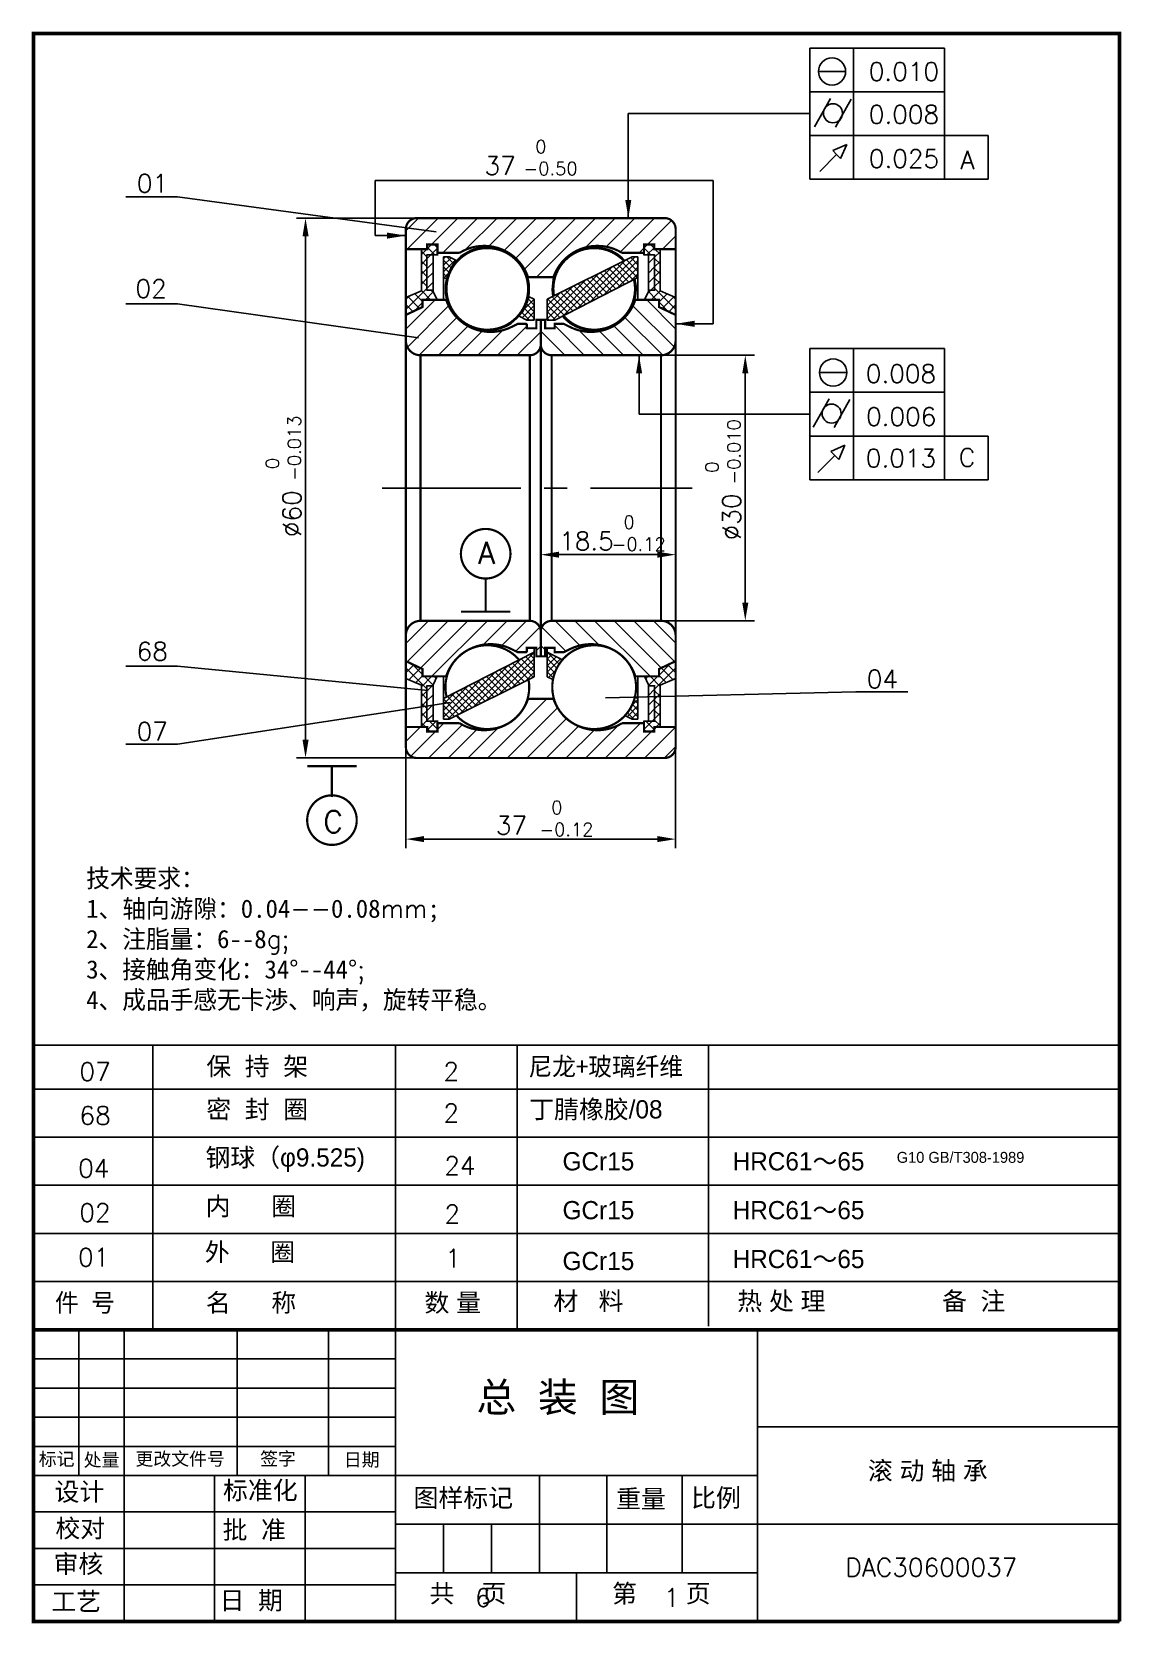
# Model space of a CAD drawing. Extents: x -280 to -131, y 194 to 412.
import ezdxf

# ---------------------------------------------------------------- set-up
doc = ezdxf.new("R2010")
doc.units = 0
doc.linetypes.add('CENTER2', pattern=[28.575, 19.05, -3.175, 3.175, -3.175])
doc.layers.get('0').update_dxf_attribs({"linetype": 'CONTINUOUS'})
doc.layers.get('DEFPOINTS').update_dxf_attribs({"linetype": 'CONTINUOUS'})
doc.styles.get("Standard").update_dxf_attribs({"font": 'txt.shx', "height": 2.5})
doc.dimstyles.get("Standard").update_dxf_attribs({"dimtxt": 0.18, "dimasz": 0.18, "dimexe": 0.18, "dimexo": 0.0625, "dimgap": 0.09, "dimtad": 0, "dimtih": 1, "dimtoh": 1, "dimdec": 4, "dimzin": 0, "dimdsep": 46, "dimtxsty": 'Standard', "dimcen": 0.09, "dimadec": 0, "dimazin": 0, "dimtfac": 1, "dimtdec": 4, "dimtofl": 0, "dimtmove": 0, "dimatfit": 3, "dimfxl": 1, "dimtolj": 1, "dimtzin": 0, "dimarcsym": 0})

# ---------------------------------------------------------------- blocks, each defined once
blk = doc.blocks.new('*D3')
at = {"color": 0, "linetype": 'ByBlock'}
for p, q in [((-227.16, 381.95), (-243.68, 381.95)), ((-242.43, 310.41), (-242.43, 379.45)), ((-227.16, 307.91), (-243.68, 307.91))]:
    blk.add_line(p, q, dxfattribs=at)
for points in [[(-242.84, 379.45), (-242.01, 379.45), (-242.43, 381.95)], [(-242.84, 310.41), (-242.01, 310.41), (-242.43, 307.91)]]:
    blk.add_solid(points, dxfattribs=at)
at = {"layer": 'DEFPOINTS', "color": 0, "linetype": 'ByBlock'}
for p in [(-242.43, 381.95), (-227.16, 381.95), (-227.16, 307.91)]:
    blk.add_point(p, dxfattribs=at)
at = {"color": 0, "linetype": 'ByBlock', "insert": (-244.3, 341.41), "char_height": 2.5, "attachment_point": 5, "rotation": 90}
blk.add_mtext('\\A1;∅60', dxfattribs=at)
blk = doc.blocks.new('*D4')
at = {"color": 0, "linetype": 'ByBlock'}
for p, q in [((-193.66, 363.14), (-180.86, 363.14)), ((-182.11, 360.64), (-182.11, 329.22)), ((-193.66, 326.72), (-180.86, 326.72))]:
    blk.add_line(p, q, dxfattribs=at)
for points in [[(-182.52, 360.64), (-181.69, 360.64), (-182.11, 363.14)], [(-182.52, 329.22), (-181.69, 329.22), (-182.11, 326.72)]]:
    blk.add_solid(points, dxfattribs=at)
at = {"layer": 'DEFPOINTS', "color": 0, "linetype": 'ByBlock'}
for p in [(-193.66, 363.14), (-193.66, 326.72), (-182.11, 326.72)]:
    blk.add_point(p, dxfattribs=at)
at = {"color": 0, "linetype": 'ByBlock', "insert": (-183.98, 340.97), "char_height": 2.5, "attachment_point": 5, "rotation": 90}
blk.add_mtext('\\A1;∅30', dxfattribs=at)
blk = doc.blocks.new('*D5')
at = {"color": 0, "linetype": 'ByBlock'}
for p, q in [((-228.66, 309.41), (-228.66, 295.53)), ((-191.66, 309.41), (-191.66, 295.53)), ((-226.16, 296.78), (-194.16, 296.78))]:
    blk.add_line(p, q, dxfattribs=at)
for points in [[(-226.16, 297.2), (-226.16, 296.37), (-228.66, 296.78)], [(-194.16, 297.2), (-194.16, 296.37), (-191.66, 296.78)]]:
    blk.add_solid(points, dxfattribs=at)
at = {"layer": 'DEFPOINTS', "color": 0, "linetype": 'ByBlock'}
for p in [(-228.66, 309.41), (-191.66, 309.41), (-191.66, 296.78)]:
    blk.add_point(p, dxfattribs=at)
at = {"color": 0, "linetype": 'ByBlock', "insert": (-214.18, 298.66), "char_height": 2.5, "attachment_point": 5}
blk.add_mtext('\\A1;37', dxfattribs=at)
blk = doc.blocks.new('*D6')
at = {"color": 0, "linetype": 'ByBlock'}
for p, q in [((-198.15, 384.45), (-198.15, 382.92)), ((-198.15, 381.95), (-198.15, 381.95))]:
    blk.add_line(p, q, dxfattribs=at)
blk.add_solid([(-198.57, 384.45), (-197.74, 384.45), (-198.15, 381.95)], dxfattribs=at)
at = {"layer": 'DEFPOINTS', "color": 0, "linetype": 'ByBlock'}
for p in [(-198.15, 396.27), (-198.15, 381.95), (-198.15, 381.95)]:
    blk.add_point(p, dxfattribs=at)
blk = doc.blocks.new('*D7')
at = {"color": 0, "linetype": 'ByBlock'}
blk.add_line((-196.68, 360.64), (-196.68, 359.1), dxfattribs=at)
blk.add_solid([(-197.09, 360.64), (-196.26, 360.64), (-196.68, 363.14)], dxfattribs=at)
at = {"layer": 'DEFPOINTS', "color": 0, "linetype": 'ByBlock'}
for p in [(-196.68, 363.14), (-196.68, 363.14), (-196.68, 355.06)]:
    blk.add_point(p, dxfattribs=at)
blk = doc.blocks.new('*D8')
at = {"color": 0, "linetype": 'ByBlock'}
for p, q in [((-210.16, 344.93), (-210.16, 334.54)), ((-191.66, 344.93), (-191.66, 334.54)), ((-207.66, 335.79), (-194.16, 335.79))]:
    blk.add_line(p, q, dxfattribs=at)
for points in [[(-207.66, 336.2), (-207.66, 335.37), (-210.16, 335.79)], [(-194.16, 336.2), (-194.16, 335.37), (-191.66, 335.79)]]:
    blk.add_solid(points, dxfattribs=at)
at = {"layer": 'DEFPOINTS', "color": 0, "linetype": 'ByBlock'}
for p in [(-210.16, 344.93), (-191.66, 344.93), (-191.66, 335.79)]:
    blk.add_point(p, dxfattribs=at)
at = {"color": 0, "linetype": 'ByBlock', "insert": (-203.89, 337.66), "char_height": 2.5, "attachment_point": 5}
blk.add_mtext('\\A1;18.5', dxfattribs=at)
blk = doc.blocks.new('A$C52AD470E')
at = {"insert": (0.39, 3.62), "char_height": 2.5, "width": 38.9506, "attachment_point": 1}
blk.add_mtext('\\fￋￎￌ￥|b0|i0|c134|p2;滚 动 轴 承', dxfattribs=at)
blk = doc.blocks.new('A$C3B8E0635')
at = {"insert": (1.37, 22.37), "char_height": 2.5, "width": 142.0059, "attachment_point": 1}
blk.add_mtext('\\fTxt|b0|i0|c134|p2;技术要求：\\P1、轴向游隙：0.04\\Ftxt.shx;--\\fTxt|b0|i0|c134|p2;0.08\\Ftxt.shx;mm\\fTxt|b0|i0|c134|p2;;\\P2、注脂量：6--8\\Ftxt.shx;g;\\P\\fTxt|b0|i0|c134|p2;3、接触角变化：34%%d--44%%d\\Ftxt.shx;;\\P\\fTxt|b0|i0|c134|p2;4、成品手感无卡渉、响声，旋转平稳。', dxfattribs=at)

msp = doc.modelspace()

# ---------------------------------------------------------------- hatches: boundary and pattern name
h = msp.add_hatch()
h.set_pattern_fill('ANSI31', color=256, scale=0.6, style=0)
h.set_pattern_definition([(45, (0, 4.9703), (-1.3470384, 1.3470384), [])])
h.paths.add_polyline_path([(-193.16382, 386.91981), (-227.16382, 386.91981, 0.414213562), (-228.66382, 385.41981), (-228.66382, 382.66199), (-225.75146, 382.66199), (-225.75146, 383.29693), (-224.32065, 383.29693), (-224.32065, 382.1461), (-221.31354, 382.1461, -0.277895234), (-214.72004, 382.24333, -0.118697946), (-212.73125, 380.42887, -0.071209444), (-211.9001, 378.81981), (-208.42754, 378.81981, -0.071209444), (-207.59638, 380.42887, -0.118697946), (-205.6076, 382.24333, -0.277895234), (-199.0141, 382.1461), (-196.00698, 382.1461), (-196.00698, 383.29693), (-194.57618, 383.29693), (-194.57618, 382.66199), (-191.66382, 382.66199), (-191.66382, 385.41981, 0.414213562)])
h.paths.add_polyline_path([(-210.16382, 372.9702), (-210.76564, 372.9702), (-210.76564, 371.80881), (-212.07993, 371.80881), (-212.07993, 372.41748), (-213.30922, 372.41748), (-214.10726, 372.01981, -0.25314671), (-220.21763, 372.14267, -0.106018827), (-222.0544, 373.70498, -0.089978109), (-223.14896, 375.71981), (-226.38747, 375.71981), (-226.38747, 374.71981), (-228.66382, 373.6377), (-228.66382, 370.10992, 0.414213562), (-226.66382, 368.10992), (-219.16382, 368.10992), (-211.66382, 368.10992, 0.414213562), (-210.16382, 369.60992)])
h.paths.add_polyline_path([(-211.66382, 331.68701), (-219.16382, 331.68701), (-226.66382, 331.68701, 0.414213562), (-228.66382, 329.68701), (-228.66382, 326.15922), (-226.38747, 325.07712), (-226.38747, 324.07712), (-223.14896, 324.07712, -0.089978109), (-222.0544, 326.09195, -0.106018827), (-220.21763, 327.65426, -0.25314671), (-214.10726, 327.77712), (-213.30922, 327.37945), (-212.07993, 327.37945), (-212.07993, 327.98811), (-210.76564, 327.98811), (-210.76564, 326.82673), (-210.16382, 326.82673), (-210.16382, 330.18701, 0.414213562)])
h.paths.add_polyline_path([(-191.66382, 317.13494), (-194.57618, 317.13494), (-194.57618, 316.5), (-196.00698, 316.5), (-196.00698, 317.65083), (-199.0141, 317.65083, -0.277895234), (-205.6076, 317.5536, -0.118697946), (-207.59638, 319.36806, -0.071209444), (-208.42754, 320.97712), (-211.9001, 320.97712, -0.071209444), (-212.73125, 319.36806, -0.118697946), (-214.72004, 317.5536, -0.277895234), (-221.31354, 317.65083), (-224.32065, 317.65083), (-224.32065, 316.5), (-225.75146, 316.5), (-225.75146, 317.13494), (-228.66382, 317.13494), (-228.66382, 314.37712, 0.414213562), (-227.16382, 312.87712), (-193.16382, 312.87712, 0.414213562), (-191.66382, 314.37712)])
h = msp.add_hatch()
h.set_pattern_fill('ANSI37', color=256, scale=0.3, style=0)
h.set_pattern_definition([(45, (0, 4.9703), (-0.6735192, 0.6735192), []), (135, (0, 4.9703), (-0.6735192, -0.6735192), [])])
h.paths.add_polyline_path([(-226.38747, 375.71981), (-224.38382, 375.71981), (-224.93583, 376.86805), (-224.93583, 377.026), (-225.77969, 377.026), (-225.77969, 381.86569), (-224.93583, 381.86569), (-224.32065, 381.86569), (-224.32065, 382.1461), (-224.32065, 383.29693), (-225.75146, 383.29693), (-225.75146, 382.66199), (-226.52565, 382.66199), (-226.52565, 376.94364), (-228.66382, 376.04041), (-228.66382, 373.6377), (-226.38747, 374.71981)])
h.paths.add_polyline_path([(-191.66382, 376.04041), (-193.80199, 376.94364), (-193.80199, 382.66199), (-194.57618, 382.66199), (-194.57618, 383.29693), (-196.00698, 383.29693), (-196.00698, 382.1461), (-196.00698, 381.86569), (-194.54795, 381.86569), (-194.54795, 377.026), (-195.39181, 377.026), (-195.39181, 376.86805), (-195.94381, 375.71981), (-193.94017, 375.71981), (-193.94017, 374.71981), (-191.66382, 373.6377)])
h.paths.add_polyline_path([(-224.38382, 324.07712), (-226.38747, 324.07712), (-226.38747, 325.07712), (-228.66382, 326.15922), (-228.66382, 323.75651), (-226.52565, 322.85329), (-226.52565, 322.23146), (-225.77969, 322.15902), (-225.77969, 322.77092), (-224.93583, 322.77092), (-224.93583, 322.92888)])
h.paths.add_polyline_path([(-225.77969, 322.15902), (-226.52565, 322.23146), (-226.52565, 319.86331), (-225.77969, 319.97683)])
h.paths.add_polyline_path([(-224.32065, 317.65083), (-224.32065, 317.93124), (-225.77969, 317.93124), (-225.77969, 319.97683), (-226.52565, 319.86331), (-226.52565, 317.13494), (-225.75146, 317.13494), (-225.75146, 316.5), (-224.32065, 316.5)])
h.paths.add_polyline_path([(-191.66382, 323.75651), (-191.66382, 326.15922), (-193.94017, 325.07712), (-193.94017, 324.07712), (-195.94381, 324.07712), (-195.39181, 322.92888), (-195.39181, 322.77092), (-194.54795, 322.77092), (-194.54795, 321.30527), (-193.80199, 321.32278), (-193.80199, 322.85329)])
h.paths.add_polyline_path([(-193.80199, 321.32278), (-194.54795, 321.30527), (-194.54795, 317.93124), (-196.00698, 317.93124), (-196.00698, 317.65083), (-196.00698, 316.5), (-194.57618, 316.5), (-194.57618, 317.13494), (-193.80199, 317.13494)])
h = msp.add_hatch()
h.set_pattern_fill('ANSI31', color=256, scale=0.3, style=0)
h.set_pattern_definition([(45, (0, 4.9703), (-0.6735192, 0.6735192), [])])
h.paths.add_polyline_path([(-224.93583, 381.86569), (-225.77969, 381.86569), (-225.77969, 377.026), (-224.93583, 377.026)])
h.paths.add_polyline_path([(-195.39181, 377.026), (-194.54795, 377.026), (-194.54795, 381.86569), (-195.39181, 381.86569)])
h.paths.add_polyline_path([(-224.93583, 320.10526), (-225.77969, 319.97683), (-225.77969, 317.93124), (-224.93583, 317.93124)])
h.paths.add_polyline_path([(-225.77969, 319.97683), (-224.93583, 320.10526), (-224.93583, 322.77092), (-225.77969, 322.77092)])
h.paths.add_polyline_path([(-195.39181, 321.28546), (-194.54795, 321.30527), (-194.54795, 322.77092), (-195.39181, 322.77092)])
h.paths.add_polyline_path([(-195.39181, 317.93124), (-194.54795, 317.93124), (-194.54795, 321.30527), (-195.39181, 321.28546)])
h = msp.add_hatch()
h.set_pattern_fill('ANSI37', color=256, scale=0.2, style=0)
h.set_pattern_definition([(45, (0, 4.97026), (-0.4490128, 0.4490128), []), (135, (0, 4.97026), (-0.4490128, -0.4490128), [])])
h.paths.add_polyline_path([(-197.24788, 378.56835, 0.127265492), (-198.60936, 381.10673), (-209.28047, 375.77935), (-209.28047, 372.92845), (-208.24771, 372.92845)])
h.paths.add_polyline_path([(-196.82658, 381.60248), (-197.61634, 381.60248), (-198.60936, 381.10673, -0.106288407), (-197.37962, 379.02558), (-196.82658, 379.11012)])
h.paths.add_polyline_path([(-221.71827, 381.10673), (-222.71129, 381.60248), (-223.50105, 381.60248), (-223.50105, 378.78436), (-223.07976, 378.56835, -0.127265492)])
h.paths.add_polyline_path([(-211.04716, 375.77935), (-211.8369, 376.17361, -0.132727524), (-213.12687, 373.46524), (-212.07993, 372.92845), (-211.04716, 372.92845)])
h = msp.add_hatch()
h.set_pattern_fill('ANSI31', color=256, scale=0.6, angle=90, style=0)
h.set_pattern_definition([(135, (0, 4.9703), (-1.347038, -1.347038), [])])
h.paths.add_polyline_path([(-191.66382, 370.10992), (-191.66382, 373.6377), (-193.94017, 374.71981), (-193.94017, 375.71981), (-197.17868, 375.71981, -0.089978109), (-198.27324, 373.70498, -0.106018827), (-200.11, 372.14267, -0.25314671), (-206.22038, 372.01981), (-207.01842, 372.41748), (-208.24771, 372.41748), (-208.24771, 371.80881), (-209.562, 371.80881), (-209.562, 372.9702), (-210.16382, 372.9702), (-210.16382, 369.60992, 0.414213562), (-208.66382, 368.10992), (-193.66382, 368.10992, 0.414213562)])
h.paths.add_polyline_path([(-193.66382, 331.68701), (-208.66382, 331.68701, 0.414213562), (-210.16382, 330.18701), (-210.16382, 326.82673), (-209.562, 326.82673), (-209.562, 327.98811), (-208.24771, 327.98811), (-208.24771, 327.37945), (-207.01842, 327.37945), (-206.22038, 327.77712, -0.25314671), (-200.11, 327.65426, -0.106018827), (-198.27324, 326.09195, -0.089978109), (-197.17868, 324.07712), (-193.94017, 324.07712), (-193.94017, 325.07712), (-191.66382, 326.15922), (-191.66382, 329.68701, 0.414213562)])

# ---------------------------------------------------------------- linework, layer by layer
for p, q in [((-279.72494, 194.47391), (-279.72494, 412.21291)), ((-279.72494, 412.21291), (-130.79571, 412.21291)), ((-279.72494, 412.21291), (-279.72494, 402.21291)), ((-130.79571, 194.47391), (-130.79571, 412.21291)), ((-154.76878, 410.2409), (-173.26288, 410.2409)), ((-173.26288, 404.2409), (-173.26288, 410.2409)), ((-167.26288, 404.2409), (-167.26288, 410.2409)), ((-154.76878, 392.2409), (-154.76878, 410.2409)), ((-172.07627, 407.0247), (-168.34378, 407.0247)), ((-154.76878, 404.2409), (-173.26288, 404.2409)), ((-173.26288, 398.2409), (-173.26288, 404.2409)), ((-167.26288, 398.2409), (-167.26288, 404.2409)), ((-172.62226, 399.43005), (-170.41909, 403.32257)), ((-169.74119, 399.37364), (-167.59451, 403.20975)), ((-173.26288, 401.2409), (-198.15386, 401.2409)), ((-198.15386, 401.2409), (-198.15386, 386.91981)), ((-148.76878, 398.2409), (-173.26288, 398.2409)), ((-173.26288, 392.2409), (-173.26288, 398.2409)), ((-167.26288, 392.2409), (-167.26288, 398.2409)), ((-148.76878, 392.2409), (-148.76878, 398.2409)), ((-171.88683, 393.3122), (-169.58246, 395.6212)), ((-168.17408, 397.02968), (-170.0994, 396.17125)), ((-170.0994, 396.17125), (-169.56361, 395.61267)), ((-169.58246, 395.6212), (-169.03489, 395.0979)), ((-169.03489, 395.0979), (-168.17408, 397.02968)), ((-232.89328, 384.51713), (-232.89328, 392.07446)), ((-232.89328, 392.07446), (-186.50936, 392.07446)), ((-186.50936, 392.07446), (-186.50936, 372.4208)), ((-173.26288, 392.2409), (-148.76878, 392.2409)), ((-173.26288, 392.2409), (-148.76878, 392.2409)), ((-259.98067, 389.82012), (-267.07719, 389.82012)), ((-224.52832, 385.02098), (-259.98067, 389.82012)), ((-193.16382, 386.91981), (-227.16382, 386.91981)), ((-228.66382, 384.51713), (-232.89328, 384.51713)), ((-228.66382, 385.41981), (-228.66382, 349.89846)), ((-191.66382, 349.89846), (-191.66382, 385.41981)), ((-225.75146, 382.66199), (-228.66382, 382.66199)), ((-226.52565, 382.66199), (-226.52565, 376.94364)), ((-225.75146, 383.29693), (-225.75146, 382.66199)), ((-224.32065, 383.29693), (-225.75146, 383.29693)), ((-224.32065, 382.1461), (-224.32065, 383.29693)), ((-224.32065, 382.1461), (-221.31354, 382.1461)), ((-224.32065, 382.1461), (-224.32065, 381.85696)), ((-196.00698, 382.1461), (-199.0141, 382.1461)), ((-196.00698, 382.1461), (-196.00698, 383.29693)), ((-196.00698, 383.29693), (-194.57618, 383.29693)), ((-196.00698, 382.1461), (-196.00698, 381.85696)), ((-194.57618, 383.29693), (-194.57618, 382.66199)), ((-194.57618, 382.66199), (-191.66382, 382.66199)), ((-193.80199, 382.66199), (-193.80199, 376.94364)), ((-225.77969, 377.026), (-225.77969, 381.86569)), ((-225.77969, 381.86569), (-224.32065, 381.86569)), ((-224.93583, 381.85696), (-224.93583, 376.86805)), ((-224.32065, 381.85696), (-224.93583, 381.85696)), ((-223.50105, 381.60248), (-222.71129, 381.60248)), ((-223.50105, 381.60248), (-223.50105, 375.71981)), ((-222.71129, 381.60248), (-221.71827, 381.10673)), ((-197.61634, 381.60248), (-209.28047, 375.77935)), ((-196.82658, 381.60248), (-197.61634, 381.60248)), ((-196.82658, 381.60248), (-196.82658, 375.71981)), ((-194.54795, 381.86569), (-196.00698, 381.86569)), ((-196.00698, 381.85696), (-195.39181, 381.85696)), ((-195.39181, 381.85696), (-195.39181, 376.86805)), ((-194.54795, 377.026), (-194.54795, 381.86569)), ((-223.07976, 378.56835), (-223.50105, 378.78436)), ((-211.9001, 378.81981), (-208.42754, 378.81981)), ((-208.24771, 372.92845), (-196.82658, 378.78436)), ((-197.31063, 378.80392), (-197.03652, 379.07803)), ((-197.17548, 379.05679), (-196.8804, 378.73913)), ((-226.52565, 376.94364), (-228.66382, 376.04041)), ((-226.38747, 375.71981), (-223.14896, 375.71981)), ((-226.38747, 374.71981), (-226.38747, 375.71981)), ((-226.38747, 375.71981), (-223.14896, 375.71981)), ((-226.38747, 374.71981), (-226.38747, 375.71981)), ((-224.93583, 377.026), (-225.77969, 377.026)), ((-224.93583, 376.86805), (-224.38382, 375.71981)), ((-211.8369, 376.17361), (-211.04716, 375.77935)), ((-211.04716, 375.77935), (-211.04716, 372.92845)), ((-209.28047, 375.77935), (-209.28047, 372.92845)), ((-193.94017, 375.71981), (-197.17868, 375.71981)), ((-193.94017, 375.71981), (-197.17868, 375.71981)), ((-195.39181, 376.86805), (-195.94381, 375.71981)), ((-195.39181, 377.026), (-194.54795, 377.026)), ((-193.94017, 374.71981), (-193.94017, 375.71981)), ((-193.94017, 374.71981), (-193.94017, 375.71981)), ((-193.80199, 376.94364), (-191.66382, 376.04041)), ((-259.98067, 375.16185), (-267.07719, 375.16185)), ((-226.95452, 370.49885), (-259.98067, 375.16185)), ((-228.66382, 349.89846), (-228.66382, 375.36981)), ((-226.38747, 374.71981), (-228.66382, 373.6377)), ((-212.07993, 372.92845), (-213.12687, 373.46524)), ((-193.94017, 374.71981), (-191.66382, 373.6377)), ((-214.10726, 372.01981), (-213.30922, 372.41748)), ((-213.30922, 372.41748), (-212.07993, 372.41748)), ((-211.04716, 372.92845), (-212.07993, 372.92845)), ((-210.76564, 371.80881), (-212.07993, 371.80881)), ((-210.76564, 372.9702), (-210.76564, 371.80881)), ((-209.562, 372.9702), (-210.76564, 372.9702)), ((-210.76564, 372.9702), (-209.562, 372.9702)), ((-210.16382, 372.9702), (-210.16382, 363.61354)), ((-209.562, 371.80881), (-208.24771, 371.80881)), ((-209.28047, 372.92845), (-208.24771, 372.92845)), ((-207.01842, 372.41748), (-208.24771, 372.41748)), ((-206.22038, 372.01981), (-207.01842, 372.41748)), ((-186.50936, 372.4208), (-191.66382, 372.4208)), ((-154.76878, 369.02528), (-173.26288, 369.02528)), ((-173.26288, 363.02528), (-173.26288, 369.02528)), ((-167.26288, 363.02528), (-167.26288, 369.02528)), ((-154.76878, 351.02528), (-154.76878, 369.02528)), ((-226.66382, 368.10992), (-211.66382, 368.10992)), ((-193.66382, 368.10992), (-208.66382, 368.10992)), ((-196.67765, 360.02528), (-196.67765, 368.10992)), ((-171.92191, 365.73556), (-168.18943, 365.73556)), ((-173.26288, 357.02528), (-173.26288, 363.02528)), ((-173.26288, 363.02528), (-154.76878, 363.02528)), ((-173.26288, 363.02528), (-154.76878, 363.02528)), ((-167.26288, 357.02528), (-167.26288, 363.02528)), ((-172.81186, 358.24333), (-170.60869, 362.13585)), ((-169.93079, 358.18692), (-167.78411, 362.02302)), ((-173.26288, 360.02528), (-196.67765, 360.02528)), ((-173.26288, 351.02528), (-173.26288, 357.02528)), ((-173.26288, 357.02528), (-148.76878, 357.02528)), ((-168.43715, 355.75924), (-170.36247, 354.9008)), ((-169.29796, 353.82746), (-168.43715, 355.75924)), ((-167.26288, 351.02528), (-167.26288, 357.02528)), ((-148.76878, 351.02528), (-148.76878, 357.02528)), ((-172.1499, 352.04176), (-169.84553, 354.35075)), ((-170.36247, 354.9008), (-169.82668, 354.34223)), ((-169.84553, 354.35075), (-169.29796, 353.82746)), ((-228.66382, 349.89846), (-228.66382, 324.42712)), ((-228.66382, 314.37712), (-228.66382, 349.89846)), ((-191.66382, 349.89846), (-191.66382, 314.37712)), ((-173.26288, 351.02528), (-148.76878, 351.02528)), ((-210.16382, 326.82673), (-210.16382, 336.18339)), ((-226.66382, 331.68701), (-211.66382, 331.68701)), ((-193.66382, 331.68701), (-208.66382, 331.68701)), ((-211.04716, 327.39801), (-223.50105, 321.01256)), ((-214.10726, 327.77712), (-213.30922, 327.37945)), ((-213.30922, 327.37945), (-212.07993, 327.37945)), ((-212.07993, 327.37945), (-212.07993, 327.98811)), ((-210.76564, 327.98811), (-212.07993, 327.98811)), ((-211.04716, 326.86848), (-211.04716, 327.98811)), ((-210.76564, 326.82673), (-210.76564, 327.98811)), ((-209.562, 327.98811), (-208.24771, 327.98811)), ((-209.562, 326.82673), (-209.562, 327.98811)), ((-209.28047, 326.86848), (-209.28047, 327.98811)), ((-209.28047, 327.39801), (-207.20077, 326.33169)), ((-207.63451, 325.756), (-209.27235, 327.39384)), ((-208.24771, 327.37945), (-208.24771, 327.98811)), ((-207.01842, 327.37945), (-208.24771, 327.37945)), ((-206.22038, 327.77712), (-207.01842, 327.37945)), ((-259.98067, 325.47999), (-267.07719, 325.47999)), ((-225.60923, 322.14247), (-259.98067, 325.47999)), ((-226.38747, 325.07712), (-228.66382, 326.15922)), ((-221.28905, 318.90448), (-214.63521, 325.55832)), ((-219.49575, 319.79975), (-212.79225, 326.50325)), ((-217.70245, 320.69503), (-211.04716, 327.35031)), ((-215.90914, 321.59031), (-211.04716, 326.45229)), ((-213.00226, 323.04152), (-215.21949, 325.25874)), ((-212.40327, 323.34056), (-214.62584, 325.56312)), ((-214.11584, 322.48559), (-211.04716, 325.55426)), ((-211.80428, 323.63959), (-214.03219, 325.8675)), ((-211.20529, 323.93863), (-213.43854, 326.17188)), ((-211.04716, 324.67853), (-212.8449, 326.47626)), ((-211.04716, 325.57655), (-212.25125, 326.78064)), ((-211.04716, 326.47458), (-211.6576, 327.08502)), ((-211.04716, 324.01757), (-211.04716, 326.86848)), ((-210.76564, 326.82673), (-209.562, 326.82673)), ((-209.562, 326.82673), (-210.76564, 326.82673)), ((-209.28047, 326.42293), (-208.63589, 327.06751)), ((-209.28047, 324.01757), (-209.28047, 326.86848)), ((-209.28047, 325.5249), (-208.04224, 326.76313)), ((-207.96427, 325.18774), (-209.28047, 326.50394)), ((-209.28047, 324.62688), (-207.4486, 326.45875)), ((-208.23595, 324.56138), (-209.28047, 325.60591)), ((-207.25179, 326.2713), (-207.42939, 326.44891)), ((-193.94017, 325.07712), (-191.66382, 326.15922)), ((-226.52565, 322.85329), (-228.66382, 323.75651)), ((-226.38747, 325.07712), (-226.38747, 324.07712)), ((-226.38747, 324.07712), (-223.14896, 324.07712)), ((-224.93583, 322.92888), (-224.38382, 324.07712)), ((-223.50105, 318.19444), (-223.50105, 324.07712)), ((-222.71129, 318.19444), (-211.04716, 324.01757)), ((-222.39885, 319.59073), (-218.32113, 323.66845)), ((-222.03172, 319.05983), (-216.47817, 324.61338)), ((-217.19519, 320.94827), (-219.37501, 323.12809)), ((-216.5962, 321.24731), (-218.78137, 323.43247)), ((-215.99721, 321.54634), (-218.18772, 323.73685)), ((-215.39822, 321.84538), (-217.59407, 324.04123)), ((-214.79923, 322.14441), (-217.00043, 324.34561)), ((-214.20024, 322.44345), (-216.40678, 324.64999)), ((-213.60125, 322.74249), (-215.81313, 324.95437)), ((-212.32253, 323.38087), (-211.04716, 324.65624)), ((-208.44056, 323.86797), (-209.28047, 324.70788)), ((-208.49074, 323.62331), (-209.28047, 324.01757)), ((-209.08789, 323.92143), (-208.0928, 324.91652)), ((-193.94017, 324.07712), (-197.17868, 324.07712)), ((-196.82658, 318.19444), (-196.82658, 324.07712)), ((-195.39181, 322.92888), (-195.94381, 324.07712)), ((-193.94017, 325.07712), (-193.94017, 324.07712)), ((-193.80199, 322.85329), (-191.66382, 323.75651)), ((-226.52565, 317.13494), (-226.52565, 322.85329)), ((-225.77969, 322.77092), (-225.77969, 317.93124)), ((-224.93583, 322.77092), (-225.77969, 322.77092)), ((-224.93583, 317.93996), (-224.93583, 322.92888)), ((-222.71422, 320.18112), (-223.50105, 320.96795)), ((-223.50105, 320.28458), (-222.9644, 320.82123)), ((-222.9644, 320.82123), (-222.00705, 321.77858)), ((-220.78913, 319.15405), (-222.9369, 321.30182)), ((-222.71178, 320.17583), (-220.16409, 322.72351)), ((-220.19014, 319.45309), (-222.34325, 321.6062)), ((-219.59115, 319.75213), (-221.7496, 321.91058)), ((-218.99216, 320.05116), (-221.15595, 322.21496)), ((-218.39317, 320.3502), (-220.56231, 322.51934)), ((-217.79418, 320.64923), (-219.96866, 322.82372)), ((-211.9001, 320.97712), (-208.42754, 320.97712)), ((-201.29786, 321.1468), (-166.92373, 321.95379)), ((-197.65977, 320.08312), (-196.82658, 320.91631)), ((-196.82658, 320.33623), (-197.35073, 320.86037)), ((-197.24788, 321.22857), (-196.82658, 321.01256)), ((-195.39181, 317.93996), (-195.39181, 322.92888)), ((-195.39181, 322.77092), (-194.54795, 322.77092)), ((-194.54795, 322.77092), (-194.54795, 317.93124)), ((-193.80199, 317.13494), (-193.80199, 322.85329)), ((-159.82721, 321.95379), (-166.92373, 321.95379)), ((-222.58232, 320.46343), (-259.98067, 314.7719)), ((-223.50105, 319.38655), (-222.71178, 320.17583)), ((-221.98711, 318.55598), (-223.50105, 320.06993)), ((-223.50105, 318.48853), (-222.39885, 319.59073)), ((-222.5861, 318.25695), (-223.50105, 319.1719)), ((-222.89711, 318.19444), (-222.03172, 319.05983)), ((-221.38812, 318.85502), (-222.71422, 320.18112)), ((-197.61634, 318.19444), (-198.60936, 318.69019)), ((-198.30608, 318.53878), (-196.82658, 320.01828)), ((-197.37888, 318.19444), (-198.2734, 319.08897)), ((-196.82658, 318.54018), (-197.90928, 319.62287)), ((-197.70709, 318.23975), (-196.82658, 319.12025)), ((-196.82658, 319.4382), (-197.59962, 320.21124)), ((-225.75146, 317.13494), (-228.66382, 317.13494)), ((-225.77969, 317.93124), (-224.32065, 317.93124)), ((-225.75146, 316.5), (-225.75146, 317.13494)), ((-224.32065, 316.5), (-225.75146, 316.5)), ((-224.32065, 317.93996), (-224.93583, 317.93996)), ((-224.32065, 317.65083), (-224.32065, 317.93996)), ((-224.32065, 317.65083), (-221.31354, 317.65083)), ((-224.32065, 317.65083), (-224.32065, 316.5)), ((-223.42162, 318.19444), (-223.50105, 318.27388)), ((-223.50105, 318.19444), (-222.71129, 318.19444)), ((-196.00698, 317.65083), (-199.0141, 317.65083)), ((-196.82658, 318.19444), (-197.61634, 318.19444)), ((-196.85437, 318.19444), (-196.82658, 318.22223)), ((-196.00698, 317.93996), (-195.39181, 317.93996)), ((-196.00698, 317.65083), (-196.00698, 317.93996)), ((-194.54795, 317.93124), (-196.00698, 317.93124)), ((-196.00698, 317.65083), (-196.00698, 316.5)), ((-196.00698, 316.5), (-194.57618, 316.5)), ((-194.57618, 317.13494), (-191.66382, 317.13494)), ((-194.57618, 316.5), (-194.57618, 317.13494)), ((-259.98067, 314.7719), (-267.07719, 314.7719)), ((-193.16382, 312.87712), (-227.16382, 312.87712)), ((-279.72494, 274.07391), (-279.72494, 280.67391)), ((-279.72494, 273.47391), (-130.79571, 273.47391)), ((-263.3872, 234.47391), (-263.3872, 273.47391)), ((-230.08171, 234.47391), (-230.08171, 273.47391)), ((-213.38134, 234.27075), (-213.38134, 273.47391)), ((-187.13708, 234.9491), (-187.13708, 273.47391)), ((-130.79571, 267.47391), (-130.79571, 274.07391)), ((-279.72494, 260.87391), (-279.72494, 267.47391)), ((-279.72494, 267.47391), (-130.79571, 267.47391)), ((-130.79571, 260.87391), (-279.72494, 260.87391)), ((-130.79571, 254.27391), (-130.79571, 260.87391)), ((-279.72494, 247.67391), (-279.72494, 254.27391)), ((-279.72494, 254.27391), (-130.79571, 254.27391)), ((-130.79571, 247.67391), (-279.72494, 247.67391)), ((-130.79571, 241.07391), (-130.79571, 247.67391)), ((-279.72494, 234.47391), (-279.72494, 241.07391)), ((-279.72494, 241.07391), (-130.79571, 241.07391)), ((-279.72494, 194.47391), (-279.72494, 234.47391)), ((-230.08171, 234.47391), (-279.72494, 234.47391)), ((-279.72494, 234.47391), (-130.79571, 234.47391)), ((-273.51994, 234.47391), (-273.51994, 214.47391)), ((-267.31494, 194.47391), (-267.31494, 234.47391)), ((-251.80105, 214.47391), (-251.80105, 234.47391)), ((-239.2563, 214.47391), (-239.2563, 234.47391)), ((-180.43871, 234.47391), (-230.08171, 234.47391)), ((-230.08171, 234.47391), (-230.08171, 194.47391)), ((-224.72494, 234.47391), (-169.72494, 234.47391)), ((-220.2596, 234.47391), (-203.9219, 234.47391)), ((-203.9219, 234.47391), (-179.5519, 234.47391)), ((-130.79571, 234.47391), (-180.43871, 234.47391)), ((-180.43871, 234.47391), (-180.43871, 194.47391)), ((-179.5519, 234.47391), (-155.1719, 234.47391)), ((-279.72494, 230.47391), (-230.08171, 230.47391)), ((-279.72494, 226.47391), (-230.08171, 226.47391)), ((-279.72494, 222.47391), (-230.08171, 222.47391)), ((-130.79571, 221.13391), (-180.43871, 221.13391)), ((-279.72494, 218.47391), (-230.08171, 218.47391)), ((-279.72494, 214.47391), (-180.43871, 214.47391)), ((-254.90494, 194.47391), (-254.90494, 214.47391)), ((-242.49171, 194.47391), (-242.49171, 214.47391)), ((-211.94185, 214.47391), (-210.34185, 214.47391)), ((-210.34185, 214.47391), (-210.34185, 201.13891)), ((-204.71494, 214.47391), (-193.04494, 214.47391)), ((-201.12229, 214.47391), (-201.12229, 201.13891)), ((-201.12229, 214.47391), (-190.78049, 214.47391)), ((-196.93762, 214.47391), (-186.83162, 214.47391)), ((-190.78049, 214.47391), (-190.78049, 201.13891)), ((-230.08171, 209.47391), (-279.72494, 209.47391)), ((-230.08171, 207.80391), (-218.52494, 207.80391)), ((-169.72494, 207.80391), (-224.72494, 207.80391)), ((-223.50271, 201.13891), (-223.50271, 207.80391)), ((-223.50271, 207.80391), (-216.92371, 207.80391)), ((-218.05494, 207.80391), (-211.38494, 207.80391)), ((-216.92371, 207.80391), (-216.92371, 201.13891)), ((-169.72494, 207.80391), (-130.79571, 207.80391)), ((-230.08171, 204.47391), (-279.72494, 204.47391)), ((-180.43871, 201.13891), (-230.08171, 201.13891)), ((-230.08171, 201.13891), (-223.50271, 201.13891)), ((-224.72494, 201.13891), (-218.05494, 201.13891)), ((-218.52494, 201.13891), (-212.37494, 201.13891)), ((-211.38494, 201.13891), (-204.71494, 201.13891)), ((-205.26021, 194.47391), (-205.26021, 201.13891)), ((-193.04494, 201.13891), (-181.37494, 201.13891)), ((-230.08171, 199.47391), (-279.72494, 199.47391)), ((-252.22494, 194.47391), (-279.72494, 194.47391)), ((-279.72494, 194.47391), (-267.31494, 194.47391)), ((-267.31494, 194.47391), (-254.90494, 194.47391)), ((-130.79571, 194.47391), (-252.22494, 194.47391)), ((-252.22494, 194.47391), (-224.72494, 194.47391)), ((-230.08171, 194.47391), (-242.49171, 194.47391)), ((-230.08171, 194.47391), (-215.26021, 194.47391)), ((-230.08171, 194.47391), (-205.26021, 194.47391)), ((-224.72494, 194.47391), (-200.72494, 194.47391)), ((-200.72494, 194.47391), (-176.72494, 194.47391))]:
    msp.add_line(p, q)
at = {"linetype": 'CENTER2'}
msp.add_line((-231.92431, 349.89846), (-189.39557, 349.89846), dxfattribs=at)
for points, const_width in [([(-130.79571, 194.47391), (-279.72494, 194.47391), (-279.72494, 412.21291), (-171.59767, 412.21291)], 0.5), ([(-171.59767, 412.21291), (-130.79571, 412.21291), (-130.79571, 194.47391)], 0.5), ([(-221.31354, 382.1461), (-224.32065, 382.1461), (-224.32065, 383.29693), (-225.75146, 383.29693), (-225.75146, 382.66199), (-228.66382, 382.66199)], 0.3), ([(-228.66382, 376.04041), (-226.52565, 376.94364), (-226.52565, 382.66199)], 0.2), ([(-224.93583, 377.026), (-225.77969, 377.026), (-225.77969, 381.86569), (-224.93583, 381.86569)], 0.2), ([(-224.32065, 382.1461), (-224.32065, 381.85696), (-224.93583, 381.85696), (-224.93583, 376.86805), (-224.38382, 375.71981)], 0.2), ([(-199.0141, 382.1461), (-196.00698, 382.1461), (-196.00698, 383.29693), (-194.57618, 383.29693), (-194.57618, 382.66199), (-191.66382, 382.66199)], 0.3), ([(-196.00698, 382.1461), (-196.00698, 381.85696), (-195.39181, 381.85696), (-195.39181, 376.86805), (-195.94381, 375.71981)], 0.2), ([(-195.39181, 377.026), (-194.54795, 377.026), (-194.54795, 381.86569), (-195.39181, 381.86569)], 0.2), ([(-191.66382, 376.04041), (-193.80199, 376.94364), (-193.80199, 382.66199)], 0.2), ([(-208.42754, 378.81981), (-211.9001, 378.81981)], 0.3), ([(-223.14896, 375.71981), (-226.38747, 375.71981), (-226.38747, 374.71981), (-228.66382, 373.6377)], 0.3), ([(-197.17868, 375.71981), (-193.94017, 375.71981), (-193.94017, 374.71981), (-191.66382, 373.6377)], 0.3), ([(-214.10726, 372.01981), (-213.30922, 372.41748), (-212.07993, 372.41748)], 0.3), ([(-212.07993, 372.41748), (-212.07993, 371.80881), (-210.76564, 371.80881), (-210.76564, 372.9702), (-209.562, 372.9702), (-209.562, 371.80881), (-208.24771, 371.80881), (-208.24771, 372.41748), (-207.01842, 372.41748), (-206.22038, 372.01981)], 0.3), ([(-210.16382, 369.60992), (-210.16382, 330.18701)], 0.3), ([(-226.66382, 368.10992), (-226.66382, 331.68701)], 0.3), ([(-211.66382, 331.68701), (-211.66382, 368.10992)], 0.3), ([(-208.66382, 331.68701), (-208.66382, 368.10992)], 0.3), ([(-193.66382, 349.89846), (-193.66382, 368.10992)], 0.3), ([(-193.66382, 331.68701), (-193.66382, 349.89846)], 0.3), ([(-217.71887, 332.94027), (-217.71887, 337.48812)], 0.3), ([(-214.31887, 332.94027), (-221.11887, 332.94027)], 0.3), ([(-214.10726, 327.77712), (-213.30922, 327.37945), (-212.07993, 327.37945)], 0.3), ([(-212.07993, 327.37945), (-212.07993, 327.98811), (-210.76564, 327.98811), (-210.76564, 326.82673), (-209.562, 326.82673), (-209.562, 327.98811), (-208.24771, 327.98811), (-208.24771, 327.37945), (-207.01842, 327.37945), (-206.22038, 327.77712)], 0.3), ([(-223.14896, 324.07712), (-226.38747, 324.07712), (-226.38747, 325.07712), (-228.66382, 326.15922)], 0.3), ([(-197.17868, 324.07712), (-193.94017, 324.07712), (-193.94017, 325.07712), (-191.66382, 326.15922)], 0.3), ([(-228.66382, 323.75651), (-226.52565, 322.85329), (-226.52565, 317.13494)], 0.2), ([(-224.32065, 317.65083), (-224.32065, 317.93996), (-224.93583, 317.93996), (-224.93583, 322.92888), (-224.38382, 324.07712)], 0.2), ([(-196.00698, 317.65083), (-196.00698, 317.93996), (-195.39181, 317.93996), (-195.39181, 322.92888), (-195.94381, 324.07712)], 0.2), ([(-191.66382, 323.75651), (-193.80199, 322.85329), (-193.80199, 317.13494)], 0.2), ([(-224.93583, 322.77092), (-225.77969, 322.77092), (-225.77969, 317.93124), (-224.93583, 317.93124)], 0.2), ([(-211.9001, 320.97712), (-208.42754, 320.97712)], 0.3), ([(-195.39181, 322.77092), (-194.54795, 322.77092), (-194.54795, 317.93124), (-195.39181, 317.93124)], 0.2), ([(-221.31354, 317.65083), (-224.32065, 317.65083), (-224.32065, 316.5), (-225.75146, 316.5), (-225.75146, 317.13494), (-228.66382, 317.13494)], 0.3), ([(-199.0141, 317.65083), (-196.00698, 317.65083), (-196.00698, 316.5), (-194.57618, 316.5), (-194.57618, 317.13494), (-191.66382, 317.13494)], 0.3), ([(-235.40496, 311.76492), (-242.20496, 311.76492)], 0.3), ([(-238.81892, 311.76492), (-238.81892, 307.50367)], 0.3), ([(-279.72494, 234.47391), (-130.79571, 234.47391)], 0.5)]:
    msp.add_lwpolyline(points, dxfattribs=dict(const_width=const_width))
at = {"const_width": 0.3}
for points in [[(-191.66382, 329.68701), (-191.66382, 385.41981, 0.414213562), (-193.16382, 386.91981), (-227.16382, 386.91981, 0.414213562), (-228.66382, 385.41981), (-228.66382, 330.37712)], [(-228.66382, 369.41981), (-228.66382, 385.41981, -0.414213562), (-227.16382, 386.91981), (-193.16382, 386.91981, -0.414213562), (-191.66382, 385.41981), (-191.66382, 370.10992, -0.414213562), (-193.66382, 368.10992), (-208.66382, 368.10992, -0.414213562), (-210.16382, 369.60992), (-210.16382, 372.9702)], [(-211.9001, 378.81981, 0.480909534), (-221.31354, 382.1461, 0.388372454)], [(-198.74926, 381.03689, 0.748015129), (-208.34318, 376.20055)], [(-208.42754, 378.81981, -0.480909534), (-199.0141, 382.1461, -0.388372454)], [(-207.08686, 373.56284, 0.786537432), (-197.38522, 378.49793, 0.786537432)], [(-223.14896, 375.71981, 0.461163304), (-214.10726, 372.01981, 0.461163304)], [(-206.22038, 372.01981, 0.461163304), (-197.17868, 375.71981, 0.461163304)], [(-219.16382, 368.10992), (-226.66382, 368.10992, -0.414213562), (-228.66382, 370.10992, -1)], [(-219.16382, 368.10992), (-211.66382, 368.10992, 0.414213562), (-210.16382, 369.60992, 0)], [(-196.67765, 368.10992), (-193.66382, 368.10992, 0.414213562), (-191.66382, 370.10992, 0.530001094)], [(-228.66382, 330.37712), (-228.66382, 314.37712, 0.414213562), (-227.16382, 312.87712), (-193.16382, 312.87712, 0.414213562), (-191.66382, 314.37712), (-191.66382, 329.68701, 0.414213562), (-193.66382, 331.68701), (-208.66382, 331.68701, 0.414213562), (-210.16382, 330.18701), (-210.16382, 326.82673)], [(-219.16382, 331.68701), (-226.66382, 331.68701, 0.414213562), (-228.66382, 329.68701, 1)], [(-219.16382, 331.68701), (-211.66382, 331.68701, -0.414213562), (-210.16382, 330.18701, 0)], [(-213.12687, 326.33169, 0.789133685), (-223.07976, 321.22857, 0.789133685)], [(-214.10726, 327.77712, 0.461163304), (-223.14896, 324.07712, 0.461163304)], [(-206.22038, 327.77712, -0.461163304), (-197.17868, 324.07712, -0.461163304)], [(-221.71827, 318.69019, 0.751053693), (-211.8369, 323.62331)], [(-221.31354, 317.65083, 0.480909534), (-211.9001, 320.97712, 0.388372454)], [(-199.0141, 317.65083, -0.480909534), (-208.42754, 320.97712, -0.388372454)]]:
    msp.add_lwpolyline(points, format="xyb", dxfattribs=at)
for points in [[(-228.66382, 384.51713, 0, 0.84, 0), (-231.26382, 384.51713, 0.84, 0.84, 0)], [(-191.66382, 372.4208, 0, 0.84, 0), (-189.06382, 372.4208, 0.84, 0.84, 0)]]:
    msp.add_lwpolyline(points, format="xyseb")
for points in [[(-211.97035, 376.28114, 5.745227674), (-213.81985, 372.97965, 0.174057506)], [(-214.31887, 340.88812, -1), (-221.11887, 340.88812, -1)], [(-197.24463, 321.24196, 6.278186073), (-199.12019, 318.201, 0.159281676)], [(-235.40496, 304.35578, 1), (-242.20496, 304.35578, 1)]]:
    msp.add_lwpolyline(points, format="xyb", close=True, dxfattribs=at)
for centre, radius in [((-170.21003, 407.0247), 1.86624), ((-170.08014, 401.29169), 1.30419), ((-217.49339, 377.20636), 5.75), ((-170.05567, 365.73556), 1.86624), ((-170.26974, 360.10497), 1.30419)]:
    msp.add_circle(centre, radius)
for centre, radius, start, end in [((-227.16382, 385.41981), 1.5, 90, 180), ((-193.16382, 385.41981), 1.5, 0, 90), ((-202.83425, 377.20636), 5.75, 42.7128939, 190.346959), ((-202.83425, 377.20636), 5.75, 220.5891056, 13.7017472), ((-226.66382, 370.10992), 2, 180, 270), ((-211.66382, 369.60992), 1.5, 270, 0), ((-208.66382, 369.60992), 1.5, 180, 270), ((-193.66382, 370.10992), 2, 270, 0), ((-193.66382, 370.10992), 2, 270, 0), ((-226.66382, 329.68701), 2, 90, 180), ((-211.66382, 330.18701), 1.5, 0, 90), ((-208.66382, 330.18701), 1.5, 90, 180), ((-193.66382, 329.68701), 2, 0, 90), ((-227.16382, 314.37712), 1.5, 180, 270), ((-193.16382, 314.37712), 1.5, 270, 0)]:
    msp.add_arc(centre, radius, start, end)

# ---------------------------------------------------------------- block references
for name, p in [('A$C3B8E0635', (-273.885, 275.26394)), ('A$C52AD470E', (-165.68044, 212.76937))]:
    msp.add_blockref(name, p)

# ---------------------------------------------------------------- texts
for s, p in [('6', (-219.16692, 196.48371)), ('1', (-193.29084, 196.48318))]:
    msp.add_text(s, height=2.5).set_placement(p)
at = {"attachment_point": 1}
for s, insert, char_height, width in [('0.010', (-165.16534, 408.26491), 2.5, 11.7806), ('0.008', (-165.16356, 402.38278), 2.5, 11.2284), (' 0\\P-0.50', (-212.5154, 397.60801), 1.8, 9.3156), ('37', (-217.87685, 395.34689), 2.5, 9.3156), ('0.025', (-165.15998, 396.31684), 2.5, 12.7009), ('A', (-152.586, 396.1472), 2.5, 4.0889), ('01', (-265.56464, 392.92965), 2.5, 4.0716), ('02', (-265.75388, 378.49542), 2.5, 4.0716), ('0.008', (-165.57476, 366.8234), 2.5, 12.3328), ('0.006', (-165.53928, 360.94127), 2.5, 10.1239), ('0.013', (-165.57476, 355.24295), 2.5, 10.1239), ('C', (-152.81317, 355.33697), 2.5, 3.1453), (' 0\\P-0.12', (-200.42837, 346.10695), 1.8, 7.1823), ('A', (-218.74948, 342.52274), 3, 4.0716), ('68', (-265.59331, 328.76168), 2.5, 4.4788), ('04', (-165.43985, 324.94994), 2.5, 4.4788), ('07', (-265.59331, 317.76805), 2.5, 4.4788), ('C', (-239.99419, 305.6313), 3, 3.4111), (' 0\\P-0.12', (-210.3393, 306.97679), 1.8, 7.1823), ('07', (-273.43746, 271.11004), 2.5, 4.0716), ('\\fￋￎￌ￥|b0|i0|c134|p2;保  持  架', (-256.03268, 271.82775), 2.5, 24.8829), ('2', (-223.51847, 271.13209), 2.5, 5.1393), ('\\fTxt|b0|i0|c134|p2;尼龙+玻璃纤维', (-211.84581, 271.81357), 2.5, 30), ('\\fￋￎￌ￥|b0|i0|c134|p2;密  封  圈', (-256.03268, 265.9466), 2.5, 24.8829), ('\\fￋￎￌ￥|b0|i0|c134|p2;丁腈橡胶/08', (-211.74532, 265.9466), 2.5, 24.8829), ('68', (-273.43746, 265.09408), 2.5, 4.0716), ('2', (-223.51847, 265.43498), 2.5, 5.1393), ('\\fￋￎￌ￥|b0|i0|c134|p2;钢球（φ9.525)', (-256.15222, 259.34571), 2.5, 30), ('04', (-273.61294, 257.85448), 2.5, 4.0716), ('24', (-223.39613, 258.21714), 2.5, 6.086), ('\\fￋￎￌ￥|b0|i0|c134|p2;GCr15', (-207.17979, 258.8169), 2.5, 17.8475), ('\\fￋￎￌ￥|b0|i0|c134|p2;HRC61～65', (-183.85136, 258.8169), 2.5, 26.1674), ('{\\fￋￎￌ￥|b0|i0|c134|p2;G10 GB/T308-1989}', (-161.33578, 258.85569), 1.5, 60.1899), ('02', (-273.45696, 251.77725), 2.5, 4.4788), ('\\fￋￎￌ￥|b0|i0|c134|p2;内      圈', (-256.12901, 252.66059), 2.5, 28.7536), ('2', (-223.37031, 251.59931), 2.5, 5.9508), ('\\fￋￎￌ￥|b0|i0|c134|p2;GCr15', (-207.17979, 252.1166), 2.5, 17.8475), ('\\fￋￎￌ￥|b0|i0|c134|p2;HRC61～65', (-183.85136, 252.1166), 2.5, 26.1674), ('\\fￋￎￌ￥|b0|i0|c134|p2;外      圈', (-256.24677, 246.38163), 2.5, 31.7948), ('01', (-273.63473, 245.65421), 2.5, 5.2931), ('1', (-223.27379, 245.52171), 2.5, 3.7869), ('\\fￋￎￌ￥|b0|i0|c134|p2;GCr15', (-207.17979, 245.14829), 2.5, 17.8475), ('\\fￋￎￌ￥|b0|i0|c134|p2;HRC61～65', (-183.85136, 245.4163), 2.5, 26.1674), ('\\fTxt|b0|i0|c134|p2;件 号', (-276.78626, 239.43186), 2.5, 16.5108), ('\\fￋￎￌ￥|b0|i0|c134|p2;名      称', (-256.10441, 239.43186), 2.5, 39.7562), ('\\fￋￎￌ￥|b0|i0|c134|p2;数 量', (-226.10964, 239.43186), 2.5, 14.5556), ('\\fￋￎￌ￥|b0|i0|c134|p2;材   料', (-208.42889, 239.64942), 2.5, 21.2902), ('\\fￋￎￌ￥|b0|i0|c134|p2;热 处 理', (-183.20103, 239.64942), 2.5, 24.1144), ('\\fￋￎￌ￥|b0|i0|c134|p2;备  注', (-155.11007, 239.64942), 2.5, 20.6385), ('\\fￋￎￌ￥|b0|i0|c134|p2;总  装  图', (-218.97403, 227.21772), 4, 42.694), ('\\fￋￎￌ￥|b0|i0|c134|p2;标记', (-279.02526, 217.63202), 1.8, 6.5224), ('\\fￋￎￌ￥|b0|i0|c134|p2;处量', (-272.86123, 217.52419), 1.8, 5.519), ('\\fￋￎￌ￥|b0|i0|c134|p2;更改文件号', (-265.76706, 217.66049), 1.8, 17.8112), ('\\fￋￎￌ￥|b0|i0|c134|p2;签字', (-248.65895, 217.67809), 1.8, 10.5362), ('\\fￋￎￌ￥|b0|i0|c134|p2;日期', (-237.18342, 217.53994), 1.8, 8.2784), ('\\fￋￎￌ￥|b0|i0|c134|p2;标准化', (-253.74414, 213.69395), 2.5, 14.5228), ('\\fￋￎￌ￥|b0|i0|c134|p2;设计', (-276.85479, 213.50301), 2.5, 10.3335), ('\\fￋￎￌ￥|b0|i0|c134|p2;图样标记', (-227.60638, 212.66789), 2.5, 21.7842), ('\\fￋￎￌ￥|b0|i0|c134|p2;重量', (-199.82557, 212.52923), 2.5, 10.6128), ('\\fￋￎￌ￥|b0|i0|c134|p2;比例', (-189.53967, 212.66948), 2.5, 10.0542), ('\\fￋￎￌ￥|b0|i0|c134|p2;校对', (-276.74327, 208.48116), 2.5, 9.7749), ('\\fￋￎￌ￥|b0|i0|c134|p2;批  准', (-253.80407, 208.27862), 2.5, 12.2108), ('\\fￋￎￌ￥|b0|i0|c134|p2;审核', (-276.99572, 203.60274), 2.5, 10.8921), ('DAC30600037', (-168.36244, 203.1353), 2.5, 34.6227), ('\\fￋￎￌ￥|b0|i0|c134|p2;工艺', (-277.30343, 198.44383), 2.5, 10.8921), ('\\fￋￎￌ￥|b0|i0|c134|p2;日  期', (-254.22021, 198.6024), 2.5, 12.455), ('\\fￋￎￌ￥|b0|i0|c134|p2;共    页', (-225.41784, 199.55626), 2.5, 25.1356), ('\\fￋￎￌ￥|b0|i0|c134|p2;第\\Ftxt.shx;   \\fￋￎￌ￥|b0|i0|c134|p2;页', (-200.37309, 199.55626), 2.5, 25.9734)]:
    msp.add_mtext(s, dxfattribs=dict(at, insert=insert, char_height=char_height, width=width))
at = {"char_height": 1.8, "width": 18.4253, "attachment_point": 1, "rotation": 90}
for s, insert in [(' 0\\P-0.013', (-247.87013, 350.89609)), (' 0\\P-0.010', (-187.56733, 350.38259))]:
    msp.add_mtext(s, dxfattribs=dict(at, insert=insert))

# ---------------------------------------------------------------- dimensions: what is measured, and where the dimension line sits
for base, p1, p2, text, override, picture, middle in [((-198.15462, 386.91981), (-198.15386, 401.2409), (-198.15386, 386.91981), ' ', {"dimtxt": 2.5, "dimasz": 2.5, "dimexe": 0, "dimexo": 0, "dimgap": 0.625, "dimtad": 1, "dimtih": 0, "dimtoh": 0, "dimzin": 8, "dimlunit": 6, "dimcen": 2.5, "dimse1": 1, "dimsd1": 1, "dimtofl": 1}, '*D6', (-198.15462, 387.89207)), ((-242.4254, 386.91981), (-227.16382, 312.87712), (-227.16382, 386.91981), '%%c60', {"dimtxt": 2.5, "dimasz": 2.5, "dimexe": 1.25, "dimexo": 0, "dimgap": 0.625, "dimtad": 1, "dimtih": 0, "dimtoh": 0, "dimzin": 8, "dimlunit": 6, "dimcen": 2.5, "dimtofl": 1}, '*D3', (-242.4254, 346.38295)), ((-182.10762, 331.68701), (-193.66382, 368.10992), (-193.66382, 331.68701), '%%c30', {"dimtxt": 2.5, "dimasz": 2.5, "dimexe": 1.25, "dimexo": 0, "dimgap": 0.625, "dimtad": 1, "dimtih": 0, "dimtoh": 0, "dimzin": 8, "dimlunit": 6, "dimcen": 2.5, "dimtofl": 1}, '*D4', (-182.10762, 345.94142))]:
    dim = msp.add_linear_dim(base=base, p1=p1, p2=p2, angle=90, text=text, dimstyle='Standard', override=override)
    dim.commit()
    dim.dimension.update_dxf_attribs({"geometry": picture, "text_midpoint": middle, "dimtype": 160, "insert": (0, 4.97026)})
dim = msp.add_linear_dim(base=(-196.67765, 368.10992), p1=(-196.67765, 360.02528), p2=(-196.67765, 368.10992), angle=90, text=' ', dimstyle='Standard', override={"dimtxt": 2.5, "dimasz": 2.5, "dimexe": 0, "dimexo": 0, "dimgap": 0.625, "dimtad": 1, "dimtih": 0, "dimtoh": 0, "dimzin": 8, "dimlunit": 6, "dimcen": 2.5, "dimse1": 1, "dimsd1": 1, "dimtofl": 1})
dim.commit()
dim.dimension.update_dxf_attribs({"geometry": '*D7', "text_midpoint": (-196.67765, 364.0676), "insert": (0, 4.97026)})
for base, p1, p2, text, picture, middle in [((-191.66382, 340.75817), (-210.16382, 349.89846), (-191.66382, 349.89846), '18.5', '*D8', (-203.88822, 340.75817)), ((-191.66382, 301.75393), (-228.66382, 314.37712), (-191.66382, 314.37712), '37', '*D5', (-214.18146, 301.75393))]:
    dim = msp.add_linear_dim(base=base, p1=p1, p2=p2, text=text, dimstyle='Standard', override={"dimtxt": 2.5, "dimasz": 2.5, "dimexe": 1.25, "dimexo": 0, "dimgap": 0.625, "dimtad": 1, "dimtih": 0, "dimtoh": 0, "dimzin": 8, "dimlunit": 6, "dimcen": 2.5, "dimtofl": 1})
    dim.commit()
    dim.dimension.update_dxf_attribs({"geometry": picture, "text_midpoint": middle, "dimtype": 160, "insert": (0, 4.97026)})

doc.saveas('drawing.dxf')
